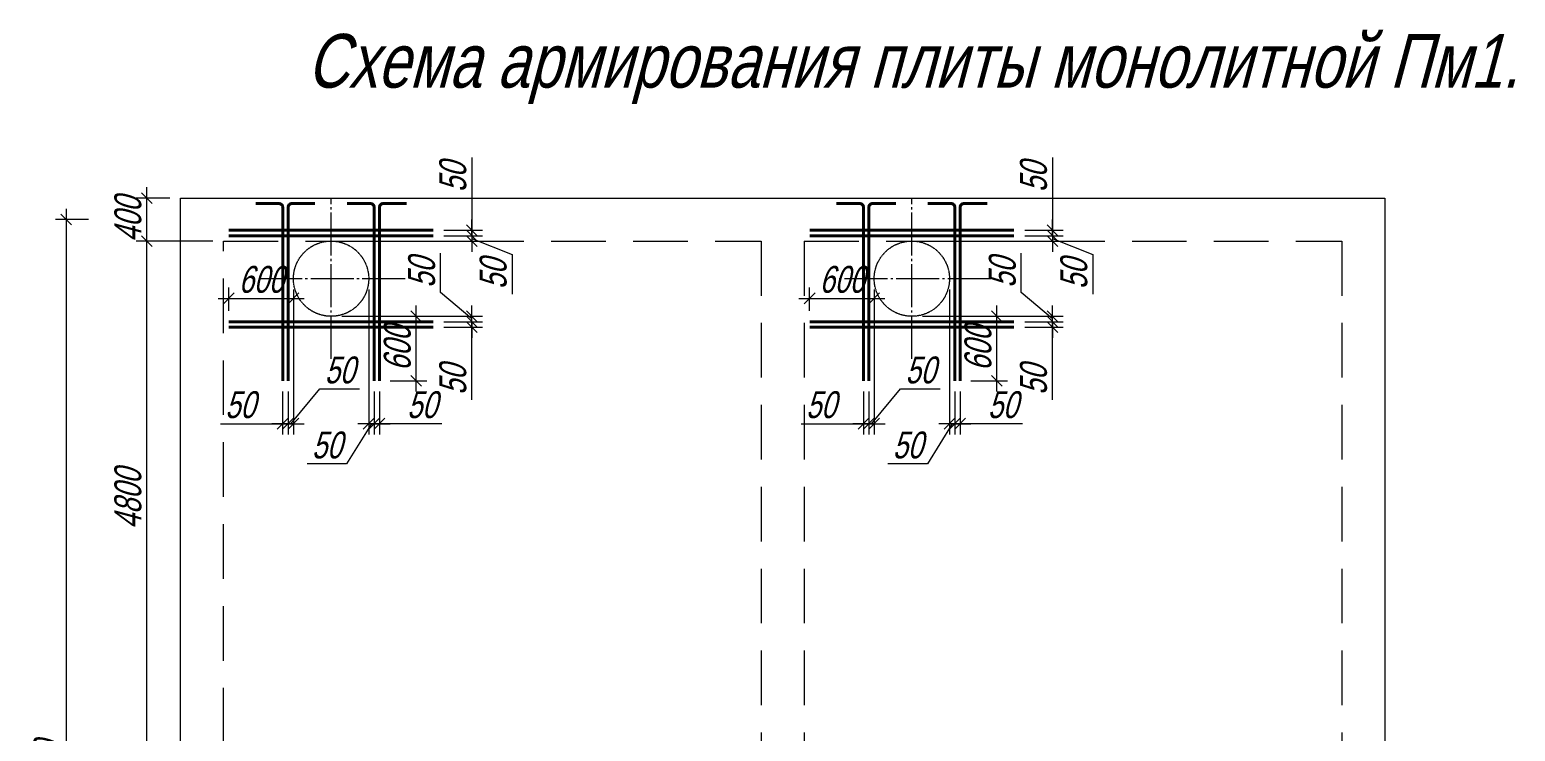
# Model space of a CAD drawing. Header units: millimetres. Extents: x 5929542 to 6152618, y 10240044 to 10382466.
# Drawn here: x 6118153 to 6131968, y 10274187 to 10280714 of the extents above; entities that cross this region are included whole.
import ezdxf

# ---------------------------------------------------------------- set-up
doc = ezdxf.new("R2010")
doc.units = ezdxf.units.MM
doc.header["$PDMODE"] = 35
for name, pattern in [('ACAD_ISO02W100', [15, 12, -3]), ('GOST2.303 5', [24, 20, -1.5, 1, -1.5]), ('осевая', [50.8, 31.75, -6.35, 6.35, -6.35]), ('штриховая', [19.05, 12.7, -6.35])]:
    doc.linetypes.add(name, pattern=pattern)
doc.layers.get('Defpoints').update_dxf_attribs({"color": 253})
for name, color, linetype, lineweight in [('арматура', 7, 'Continuous', 40), ('Оси', 6, 'осевая', 9), ('Построения', 7, 'Continuous', 13), ('Размеры', 172, 'Continuous', 13), ('Текст', 134, 'Continuous', 13)]:
    doc.layers.add(name, color=color, linetype=linetype, lineweight=lineweight)
doc.styles.add('GOST 2.304', font='mipgost.ttf', dxfattribs={"width": 0.75, "oblique": 15})
doc.dimstyles.new('SPDS', dxfattribs={"dimtxt": 2.5, "dimasz": 1, "dimexe": 1, "dimexo": 1, "dimgap": 0.5, "dimtad": 1, "dimdec": 0, "dimrnd": 0.001, "dimtxsty": 'GOST 2.304', "dimblk": 'OBLIQUE', "dimcen": 2.5, "dimdle": 1, "dimclrd": 256, "dimclre": 256, "dimclrt": 256, "dimadec": 0, "dimazin": 2, "dimtfac": 0.75, "dimtdec": 0, "dimtmove": 1, "dimatfit": 3, "dimfxl": 1, "dimtolj": 1, "dimlwd": -1, "dimlwe": -1, "dimarcsym": 0})

# ---------------------------------------------------------------- blocks, each defined once
blk = doc.blocks.new('_Oblique')
at = {"color": 0, "linetype": 'ByBlock', "lineweight": -2}
blk.add_line((-0.5, -0.5), (0.5, 0.5), dxfattribs=at)
blk = doc.blocks.new('*D299')
at = {"layer": 'Defpoints', "color": 0, "ltscale": 100, "transparency": 16777216}
for p in [(6118799, 10278948), (6118492, 10268548), (6118799, 10268548)]:
    blk.add_point(p, dxfattribs=at)
at = {"layer": 'Размеры', "ltscale": 100, "transparency": 16777216}
for p, q in [((6118492, 10279048), (6118492, 10268448)), ((6118699, 10278948), (6118392, 10278948)), ((6118699, 10268548), (6118392, 10268548))]:
    blk.add_line(p, q, dxfattribs=at)
at = {"layer": 'Размеры', "ltscale": 100, "transparency": 16777216, "xscale": 100, "yscale": 100, "zscale": 100}
for p, rotation in [((6118492, 10278948), 90), ((6118492, 10268548), 270)]:
    blk.add_blockref('_Oblique', p, dxfattribs=dict(at, rotation=rotation))
at = {"layer": 'Размеры', "ltscale": 100, "transparency": 16777216, "insert": (6118317, 10273748), "char_height": 250, "attachment_point": 5, "rotation": 90, "style": 'GOST 2.304'}
blk.add_mtext('\\A1;10400', dxfattribs=at)
blk = doc.blocks.new('*D318')
at = {"layer": 'Defpoints', "color": 0, "ltscale": 100, "transparency": 16777216}
for p in [(6121905, 10278848), (6121905, 10278798), (6122264, 10278798)]:
    blk.add_point(p, dxfattribs=at)
at = {"layer": 'Размеры', "ltscale": 100, "transparency": 16777216}
for p, q in [((6122264, 10279525), (6122264, 10278848)), ((6122005, 10278848), (6122364, 10278848)), ((6122264, 10278848), (6122264, 10278948)), ((6122264, 10278848), (6122264, 10278798)), ((6122264, 10278848), (6122264, 10278798)), ((6122005, 10278798), (6122364, 10278798)), ((6122264, 10278798), (6122264, 10278698))]:
    blk.add_line(p, q, dxfattribs=at)
at = {"layer": 'Размеры', "ltscale": 100, "transparency": 16777216, "xscale": 100, "yscale": 100, "zscale": 100}
for p, rotation in [((6122264, 10278848), 270), ((6122264, 10278798), 90)]:
    blk.add_blockref('_Oblique', p, dxfattribs=dict(at, rotation=rotation))
at = {"layer": 'Размеры', "ltscale": 100, "transparency": 16777216, "insert": (6122089, 10279341), "char_height": 250, "attachment_point": 5, "rotation": 90, "style": 'GOST 2.304'}
blk.add_mtext('\\A1;50', dxfattribs=at)
blk = doc.blocks.new('*D319')
at = {"layer": 'Defpoints', "color": 0, "ltscale": 100, "transparency": 16777216}
for p in [(6120955, 10278748), (6121905, 10278798), (6122264, 10278748)]:
    blk.add_point(p, dxfattribs=at)
at = {"layer": 'Размеры', "ltscale": 100, "transparency": 16777216}
for p, q in [((6122264, 10278798), (6122264, 10278898)), ((6121055, 10278748), (6122364, 10278748)), ((6122005, 10278798), (6122364, 10278798)), ((6122264, 10278798), (6122264, 10278748)), ((6122264, 10278798), (6122264, 10278748)), ((6122264, 10278773), (6122639, 10278623)), ((6122264, 10278748), (6122264, 10278648)), ((6122639, 10278623), (6122639, 10278255))]:
    blk.add_line(p, q, dxfattribs=at)
at = {"layer": 'Размеры', "ltscale": 100, "transparency": 16777216, "xscale": 100, "yscale": 100, "zscale": 100}
for p, rotation in [((6122264, 10278798), 270), ((6122264, 10278748), 90)]:
    blk.add_blockref('_Oblique', p, dxfattribs=dict(at, rotation=rotation))
at = {"layer": 'Размеры', "ltscale": 100, "transparency": 16777216, "insert": (6122464, 10278439), "char_height": 250, "attachment_point": 5, "rotation": 90, "style": 'GOST 2.304'}
blk.add_mtext('\\A1;50', dxfattribs=at)
blk = doc.blocks.new('*D321')
at = {"layer": 'Defpoints', "color": 0, "ltscale": 100, "transparency": 16777216}
for p in [(6121905, 10277998), (6122264, 10277998), (6121905, 10277948)]:
    blk.add_point(p, dxfattribs=at)
at = {"layer": 'Размеры', "ltscale": 100, "transparency": 16777216}
for p, q in [((6122005, 10277998), (6122364, 10277998)), ((6122264, 10277998), (6122264, 10278098)), ((6122264, 10277948), (6122264, 10277998)), ((6122264, 10277948), (6122264, 10277998)), ((6122005, 10277948), (6122364, 10277948)), ((6122264, 10277948), (6122264, 10277848)), ((6122264, 10277271), (6122264, 10277948))]:
    blk.add_line(p, q, dxfattribs=at)
at = {"layer": 'Размеры', "ltscale": 100, "transparency": 16777216, "xscale": 100, "yscale": 100, "zscale": 100}
for p, rotation in [((6122264, 10277998), 270), ((6122264, 10277948), 90)]:
    blk.add_blockref('_Oblique', p, dxfattribs=dict(at, rotation=rotation))
at = {"layer": 'Размеры', "ltscale": 100, "transparency": 16777216, "insert": (6122089, 10277455), "char_height": 250, "attachment_point": 5, "rotation": 90, "style": 'GOST 2.304'}
blk.add_mtext('\\A1;50', dxfattribs=at)
blk = doc.blocks.new('*D320')
at = {"layer": 'Defpoints', "color": 0, "ltscale": 100, "transparency": 16777216}
for p in [(6120955, 10278048), (6121905, 10277998), (6122264, 10278048)]:
    blk.add_point(p, dxfattribs=at)
at = {"layer": 'Размеры', "ltscale": 100, "transparency": 16777216}
for p, q in [((6121974, 10278268), (6121974, 10278636)), ((6122264, 10278023), (6121974, 10278268)), ((6122264, 10278048), (6122264, 10278148)), ((6121055, 10278048), (6122364, 10278048)), ((6122005, 10277998), (6122364, 10277998)), ((6122264, 10277998), (6122264, 10278048)), ((6122264, 10277998), (6122264, 10278048)), ((6122264, 10277998), (6122264, 10277898))]:
    blk.add_line(p, q, dxfattribs=at)
at = {"layer": 'Размеры', "ltscale": 100, "transparency": 16777216, "xscale": 100, "yscale": 100, "zscale": 100}
for p, rotation in [((6122264, 10278048), 270), ((6122264, 10277998), 90)]:
    blk.add_blockref('_Oblique', p, dxfattribs=dict(at, rotation=rotation))
at = {"layer": 'Размеры', "ltscale": 100, "transparency": 16777216, "insert": (6121799, 10278452), "char_height": 250, "attachment_point": 5, "rotation": 90, "style": 'GOST 2.304'}
blk.add_mtext('\\A1;50', dxfattribs=at)
blk = doc.blocks.new('*D322')
at = {"layer": 'Defpoints', "color": 0, "ltscale": 100, "transparency": 16777216}
for p in [(6121355, 10277448), (6121405, 10277448), (6121355, 10277049)]:
    blk.add_point(p, dxfattribs=at)
at = {"layer": 'Размеры', "ltscale": 100, "transparency": 16777216}
for p, q in [((6121355, 10277348), (6121355, 10276949)), ((6121405, 10277348), (6121405, 10276949)), ((6121355, 10277049), (6121255, 10277049)), ((6121405, 10277049), (6121355, 10277049)), ((6121405, 10277049), (6121355, 10277049)), ((6121405, 10277049), (6121505, 10277049)), ((6121985, 10277049), (6121405, 10277049))]:
    blk.add_line(p, q, dxfattribs=at)
at = {"layer": 'Размеры', "ltscale": 100, "transparency": 16777216, "xscale": 100, "yscale": 100, "zscale": 100}
blk.add_blockref('_Oblique', (6121355, 10277049), dxfattribs=at)
at = {"layer": 'Размеры', "ltscale": 100, "transparency": 16777216, "xscale": 100, "yscale": 100, "zscale": 100, "rotation": 180}
blk.add_blockref('_Oblique', (6121405, 10277049), dxfattribs=at)
at = {"layer": 'Размеры', "ltscale": 100, "transparency": 16777216, "insert": (6121801, 10277224), "char_height": 250, "attachment_point": 5, "style": 'GOST 2.304'}
blk.add_mtext('\\A1;50', dxfattribs=at)
blk = doc.blocks.new('*D323')
at = {"layer": 'Defpoints', "color": 0, "ltscale": 100, "transparency": 16777216}
for p in [(6121305, 10278398), (6121355, 10277448), (6121355, 10277049)]:
    blk.add_point(p, dxfattribs=at)
at = {"layer": 'Размеры', "ltscale": 100, "transparency": 16777216}
for p, q in [((6121305, 10278298), (6121305, 10276949)), ((6121355, 10277348), (6121355, 10276949)), ((6121330, 10277049), (6121100, 10276674)), ((6121305, 10277049), (6121205, 10277049)), ((6121305, 10277049), (6121355, 10277049)), ((6121305, 10277049), (6121355, 10277049)), ((6121355, 10277049), (6121455, 10277049)), ((6121100, 10276674), (6120732, 10276674))]:
    blk.add_line(p, q, dxfattribs=at)
at = {"layer": 'Размеры', "ltscale": 100, "transparency": 16777216, "xscale": 100, "yscale": 100, "zscale": 100}
blk.add_blockref('_Oblique', (6121305, 10277049), dxfattribs=at)
at = {"layer": 'Размеры', "ltscale": 100, "transparency": 16777216, "xscale": 100, "yscale": 100, "zscale": 100, "rotation": 180}
blk.add_blockref('_Oblique', (6121355, 10277049), dxfattribs=at)
at = {"layer": 'Размеры', "ltscale": 100, "transparency": 16777216, "insert": (6120916, 10276849), "char_height": 250, "attachment_point": 5, "style": 'GOST 2.304'}
blk.add_mtext('\\A1;50', dxfattribs=at)
blk = doc.blocks.new('*D324')
at = {"layer": 'Defpoints', "color": 0, "ltscale": 100, "transparency": 16777216}
for p in [(6120505, 10277448), (6120555, 10277448), (6120555, 10277049)]:
    blk.add_point(p, dxfattribs=at)
at = {"layer": 'Размеры', "ltscale": 100, "transparency": 16777216}
for p, q in [((6120505, 10277348), (6120505, 10276949)), ((6120555, 10277348), (6120555, 10276949)), ((6119926, 10277049), (6120505, 10277049)), ((6120505, 10277049), (6120405, 10277049)), ((6120505, 10277049), (6120555, 10277049)), ((6120505, 10277049), (6120555, 10277049)), ((6120555, 10277049), (6120655, 10277049))]:
    blk.add_line(p, q, dxfattribs=at)
at = {"layer": 'Размеры', "ltscale": 100, "transparency": 16777216, "xscale": 100, "yscale": 100, "zscale": 100}
for p, rotation in [((6120505, 10277049), 359.9999999986543), ((6120555, 10277049), 179.9999999986543)]:
    blk.add_blockref('_Oblique', p, dxfattribs=dict(at, rotation=rotation))
at = {"layer": 'Размеры', "ltscale": 100, "transparency": 16777216, "insert": (6120110, 10277224), "char_height": 250, "attachment_point": 5, "rotation": 360, "style": 'GOST 2.304'}
blk.add_mtext('\\A1;50', dxfattribs=at)
blk = doc.blocks.new('*D325')
at = {"layer": 'Defpoints', "color": 0, "ltscale": 100, "transparency": 16777216}
for p in [(6120606, 10278398), (6120555, 10277448), (6120555, 10277049)]:
    blk.add_point(p, dxfattribs=at)
at = {"layer": 'Размеры', "ltscale": 100, "transparency": 16777216}
for p, q in [((6120606, 10278298), (6120606, 10276949)), ((6120555, 10277348), (6120555, 10276949)), ((6120581, 10277049), (6120851, 10277372)), ((6120851, 10277372), (6121219, 10277372)), ((6120555, 10277049), (6120455, 10277049)), ((6120606, 10277049), (6120555, 10277049)), ((6120606, 10277049), (6120555, 10277049)), ((6120606, 10277049), (6120706, 10277049))]:
    blk.add_line(p, q, dxfattribs=at)
at = {"layer": 'Размеры', "ltscale": 100, "transparency": 16777216, "xscale": 100, "yscale": 100, "zscale": 100}
for p, rotation in [((6120555, 10277049), 359.9999999986543), ((6120606, 10277049), 179.9999999986543)]:
    blk.add_blockref('_Oblique', p, dxfattribs=dict(at, rotation=rotation))
at = {"layer": 'Размеры', "ltscale": 100, "transparency": 16777216, "insert": (6121035, 10277547), "char_height": 250, "attachment_point": 5, "rotation": 360, "style": 'GOST 2.304'}
blk.add_mtext('\\A1;50', dxfattribs=at)
blk = doc.blocks.new('*D333')
at = {"layer": 'Defpoints', "color": 0, "ltscale": 100, "transparency": 16777216}
for p in [(6127306, 10278848), (6127306, 10278798), (6127664, 10278798)]:
    blk.add_point(p, dxfattribs=at)
at = {"layer": 'Размеры', "ltscale": 100, "transparency": 16777216}
for p, q in [((6127664, 10279525), (6127664, 10278848)), ((6127406, 10278848), (6127764, 10278848)), ((6127664, 10278848), (6127664, 10278948)), ((6127664, 10278848), (6127664, 10278798)), ((6127664, 10278848), (6127664, 10278798)), ((6127406, 10278798), (6127764, 10278798)), ((6127664, 10278798), (6127664, 10278698))]:
    blk.add_line(p, q, dxfattribs=at)
at = {"layer": 'Размеры', "ltscale": 100, "transparency": 16777216, "xscale": 100, "yscale": 100, "zscale": 100}
for p, rotation in [((6127664, 10278848), 270), ((6127664, 10278798), 90)]:
    blk.add_blockref('_Oblique', p, dxfattribs=dict(at, rotation=rotation))
at = {"layer": 'Размеры', "ltscale": 100, "transparency": 16777216, "insert": (6127489, 10279341), "char_height": 250, "attachment_point": 5, "rotation": 90, "style": 'GOST 2.304'}
blk.add_mtext('\\A1;50', dxfattribs=at)
blk = doc.blocks.new('*D330')
at = {"layer": 'Defpoints', "color": 0, "ltscale": 100, "transparency": 16777216}
for p in [(6126356, 10278748), (6127306, 10278798), (6127664, 10278748)]:
    blk.add_point(p, dxfattribs=at)
at = {"layer": 'Размеры', "ltscale": 100, "transparency": 16777216}
for p, q in [((6127664, 10278798), (6127664, 10278898)), ((6126456, 10278748), (6127764, 10278748)), ((6127406, 10278798), (6127764, 10278798)), ((6127664, 10278798), (6127664, 10278748)), ((6127664, 10278798), (6127664, 10278748)), ((6127664, 10278773), (6128039, 10278623)), ((6127664, 10278748), (6127664, 10278648)), ((6128039, 10278623), (6128039, 10278255))]:
    blk.add_line(p, q, dxfattribs=at)
at = {"layer": 'Размеры', "ltscale": 100, "transparency": 16777216, "xscale": 100, "yscale": 100, "zscale": 100}
for p, rotation in [((6127664, 10278798), 270), ((6127664, 10278748), 90)]:
    blk.add_blockref('_Oblique', p, dxfattribs=dict(at, rotation=rotation))
at = {"layer": 'Размеры', "ltscale": 100, "transparency": 16777216, "insert": (6127864, 10278439), "char_height": 250, "attachment_point": 5, "rotation": 90, "style": 'GOST 2.304'}
blk.add_mtext('\\A1;50', dxfattribs=at)
blk = doc.blocks.new('*D326')
at = {"layer": 'Defpoints', "color": 0, "ltscale": 100, "transparency": 16777216}
for p in [(6127306, 10277998), (6127664, 10277998), (6127306, 10277948)]:
    blk.add_point(p, dxfattribs=at)
at = {"layer": 'Размеры', "ltscale": 100, "transparency": 16777216}
for p, q in [((6127406, 10277998), (6127764, 10277998)), ((6127664, 10277998), (6127664, 10278098)), ((6127664, 10277948), (6127664, 10277998)), ((6127664, 10277948), (6127664, 10277998)), ((6127406, 10277948), (6127764, 10277948)), ((6127664, 10277948), (6127664, 10277848)), ((6127664, 10277271), (6127664, 10277948))]:
    blk.add_line(p, q, dxfattribs=at)
at = {"layer": 'Размеры', "ltscale": 100, "transparency": 16777216, "xscale": 100, "yscale": 100, "zscale": 100}
for p, rotation in [((6127664, 10277998), 270), ((6127664, 10277948), 90)]:
    blk.add_blockref('_Oblique', p, dxfattribs=dict(at, rotation=rotation))
at = {"layer": 'Размеры', "ltscale": 100, "transparency": 16777216, "insert": (6127489, 10277455), "char_height": 250, "attachment_point": 5, "rotation": 90, "style": 'GOST 2.304'}
blk.add_mtext('\\A1;50', dxfattribs=at)
blk = doc.blocks.new('*D327')
at = {"layer": 'Defpoints', "color": 0, "ltscale": 100, "transparency": 16777216}
for p in [(6126356, 10278048), (6127306, 10277998), (6127664, 10278048)]:
    blk.add_point(p, dxfattribs=at)
at = {"layer": 'Размеры', "ltscale": 100, "transparency": 16777216}
for p, q in [((6127374, 10278268), (6127374, 10278636)), ((6127664, 10278023), (6127374, 10278268)), ((6127664, 10278048), (6127664, 10278148)), ((6126456, 10278048), (6127764, 10278048)), ((6127406, 10277998), (6127764, 10277998)), ((6127664, 10277998), (6127664, 10278048)), ((6127664, 10277998), (6127664, 10278048)), ((6127664, 10277998), (6127664, 10277898))]:
    blk.add_line(p, q, dxfattribs=at)
at = {"layer": 'Размеры', "ltscale": 100, "transparency": 16777216, "xscale": 100, "yscale": 100, "zscale": 100}
for p, rotation in [((6127664, 10278048), 270), ((6127664, 10277998), 90)]:
    blk.add_blockref('_Oblique', p, dxfattribs=dict(at, rotation=rotation))
at = {"layer": 'Размеры', "ltscale": 100, "transparency": 16777216, "insert": (6127199, 10278452), "char_height": 250, "attachment_point": 5, "rotation": 90, "style": 'GOST 2.304'}
blk.add_mtext('\\A1;50', dxfattribs=at)
blk = doc.blocks.new('*D331')
at = {"layer": 'Defpoints', "color": 0, "ltscale": 100, "transparency": 16777216}
for p in [(6126756, 10277448), (6126806, 10277448), (6126756, 10277049)]:
    blk.add_point(p, dxfattribs=at)
at = {"layer": 'Размеры', "ltscale": 100, "transparency": 16777216}
for p, q in [((6126756, 10277348), (6126756, 10276949)), ((6126806, 10277348), (6126806, 10276949)), ((6126756, 10277049), (6126656, 10277049)), ((6126806, 10277049), (6126756, 10277049)), ((6126806, 10277049), (6126756, 10277049)), ((6126806, 10277049), (6126906, 10277049)), ((6127386, 10277049), (6126806, 10277049))]:
    blk.add_line(p, q, dxfattribs=at)
at = {"layer": 'Размеры', "ltscale": 100, "transparency": 16777216, "xscale": 100, "yscale": 100, "zscale": 100}
blk.add_blockref('_Oblique', (6126756, 10277049), dxfattribs=at)
at = {"layer": 'Размеры', "ltscale": 100, "transparency": 16777216, "xscale": 100, "yscale": 100, "zscale": 100, "rotation": 180}
blk.add_blockref('_Oblique', (6126806, 10277049), dxfattribs=at)
at = {"layer": 'Размеры', "ltscale": 100, "transparency": 16777216, "insert": (6127202, 10277224), "char_height": 250, "attachment_point": 5, "style": 'GOST 2.304'}
blk.add_mtext('\\A1;50', dxfattribs=at)
blk = doc.blocks.new('*D332')
at = {"layer": 'Defpoints', "color": 0, "ltscale": 100, "transparency": 16777216}
for p in [(6126706, 10278398), (6126756, 10277448), (6126756, 10277049)]:
    blk.add_point(p, dxfattribs=at)
at = {"layer": 'Размеры', "ltscale": 100, "transparency": 16777216}
for p, q in [((6126706, 10278298), (6126706, 10276949)), ((6126756, 10277348), (6126756, 10276949)), ((6126731, 10277049), (6126501, 10276674)), ((6126706, 10277049), (6126606, 10277049)), ((6126706, 10277049), (6126756, 10277049)), ((6126706, 10277049), (6126756, 10277049)), ((6126756, 10277049), (6126856, 10277049)), ((6126501, 10276674), (6126133, 10276674))]:
    blk.add_line(p, q, dxfattribs=at)
at = {"layer": 'Размеры', "ltscale": 100, "transparency": 16777216, "xscale": 100, "yscale": 100, "zscale": 100}
blk.add_blockref('_Oblique', (6126706, 10277049), dxfattribs=at)
at = {"layer": 'Размеры', "ltscale": 100, "transparency": 16777216, "xscale": 100, "yscale": 100, "zscale": 100, "rotation": 180}
blk.add_blockref('_Oblique', (6126756, 10277049), dxfattribs=at)
at = {"layer": 'Размеры', "ltscale": 100, "transparency": 16777216, "insert": (6126317, 10276849), "char_height": 250, "attachment_point": 5, "style": 'GOST 2.304'}
blk.add_mtext('\\A1;50', dxfattribs=at)
blk = doc.blocks.new('*D328')
at = {"layer": 'Defpoints', "color": 0, "ltscale": 100, "transparency": 16777216}
for p in [(6125906, 10277448), (6125956, 10277448), (6125956, 10277049)]:
    blk.add_point(p, dxfattribs=at)
at = {"layer": 'Размеры', "ltscale": 100, "transparency": 16777216}
for p, q in [((6125906, 10277348), (6125906, 10276949)), ((6125956, 10277348), (6125956, 10276949)), ((6125327, 10277049), (6125906, 10277049)), ((6125906, 10277049), (6125806, 10277049)), ((6125906, 10277049), (6125956, 10277049)), ((6125906, 10277049), (6125956, 10277049)), ((6125956, 10277049), (6126056, 10277049))]:
    blk.add_line(p, q, dxfattribs=at)
at = {"layer": 'Размеры', "ltscale": 100, "transparency": 16777216, "xscale": 100, "yscale": 100, "zscale": 100}
for p, rotation in [((6125906, 10277049), 359.9999999986543), ((6125956, 10277049), 179.9999999986543)]:
    blk.add_blockref('_Oblique', p, dxfattribs=dict(at, rotation=rotation))
at = {"layer": 'Размеры', "ltscale": 100, "transparency": 16777216, "insert": (6125511, 10277224), "char_height": 250, "attachment_point": 5, "rotation": 360, "style": 'GOST 2.304'}
blk.add_mtext('\\A1;50', dxfattribs=at)
blk = doc.blocks.new('*D329')
at = {"layer": 'Defpoints', "color": 0, "ltscale": 100, "transparency": 16777216}
for p in [(6126007, 10278398), (6125956, 10277448), (6125956, 10277049)]:
    blk.add_point(p, dxfattribs=at)
at = {"layer": 'Размеры', "ltscale": 100, "transparency": 16777216}
for p, q in [((6126007, 10278298), (6126007, 10276949)), ((6125956, 10277348), (6125956, 10276949)), ((6125981, 10277049), (6126252, 10277372)), ((6126252, 10277372), (6126620, 10277372)), ((6125956, 10277049), (6125856, 10277049)), ((6126007, 10277049), (6125956, 10277049)), ((6126007, 10277049), (6125956, 10277049)), ((6126007, 10277049), (6126107, 10277049))]:
    blk.add_line(p, q, dxfattribs=at)
at = {"layer": 'Размеры', "ltscale": 100, "transparency": 16777216, "xscale": 100, "yscale": 100, "zscale": 100}
for p, rotation in [((6125956, 10277049), 359.9999999986543), ((6126007, 10277049), 179.9999999986543)]:
    blk.add_blockref('_Oblique', p, dxfattribs=dict(at, rotation=rotation))
at = {"layer": 'Размеры', "ltscale": 100, "transparency": 16777216, "insert": (6126436, 10277547), "char_height": 250, "attachment_point": 5, "rotation": 360, "style": 'GOST 2.304'}
blk.add_mtext('\\A1;50', dxfattribs=at)
blk = doc.blocks.new('*D379')
at = {"layer": 'Defpoints', "color": 0, "ltscale": 100, "transparency": 16777216}
for p in [(6121623, 10278048), (6121747, 10278048), (6121405, 10277448)]:
    blk.add_point(p, dxfattribs=at)
at = {"layer": 'Размеры', "ltscale": 100, "transparency": 16777216}
for p, q in [((6121747, 10277348), (6121747, 10278148)), ((6121723, 10278048), (6121847, 10278048)), ((6121505, 10277448), (6121847, 10277448))]:
    blk.add_line(p, q, dxfattribs=at)
at = {"layer": 'Размеры', "ltscale": 100, "transparency": 16777216, "xscale": 100, "yscale": 100, "zscale": 100}
for p, rotation in [((6121747, 10278048), 90), ((6121747, 10277448), 270)]:
    blk.add_blockref('_Oblique', p, dxfattribs=dict(at, rotation=rotation))
at = {"layer": 'Размеры', "ltscale": 100, "transparency": 16777216, "insert": (6121572, 10277748), "char_height": 250, "attachment_point": 5, "rotation": 90, "style": 'GOST 2.304'}
blk.add_mtext('\\A1;600', dxfattribs=at)
blk = doc.blocks.new('*D380')
at = {"layer": 'Defpoints', "color": 0, "ltscale": 100, "transparency": 16777216}
for p in [(6120605, 10278398), (6120605, 10278215), (6120005, 10277998)]:
    blk.add_point(p, dxfattribs=at)
at = {"layer": 'Размеры', "ltscale": 100, "transparency": 16777216}
for p, q in [((6120005, 10278098), (6120005, 10278315)), ((6120605, 10278298), (6120605, 10278115)), ((6119905, 10278215), (6120705, 10278215))]:
    blk.add_line(p, q, dxfattribs=at)
at = {"layer": 'Размеры', "ltscale": 100, "transparency": 16777216, "xscale": 100, "yscale": 100, "zscale": 100, "rotation": 180}
blk.add_blockref('_Oblique', (6120005, 10278215), dxfattribs=at)
at = {"layer": 'Размеры', "ltscale": 100, "transparency": 16777216, "xscale": 100, "yscale": 100, "zscale": 100}
blk.add_blockref('_Oblique', (6120605, 10278215), dxfattribs=at)
at = {"layer": 'Размеры', "ltscale": 100, "transparency": 16777216, "insert": (6120305, 10278390), "char_height": 250, "attachment_point": 5, "style": 'GOST 2.304'}
blk.add_mtext('\\A1;600', dxfattribs=at)
blk = doc.blocks.new('*D381')
at = {"layer": 'Defpoints', "color": 0, "ltscale": 100, "transparency": 16777216}
for p in [(6127023, 10278048), (6127147, 10278048), (6126806, 10277448)]:
    blk.add_point(p, dxfattribs=at)
at = {"layer": 'Размеры', "ltscale": 100, "transparency": 16777216}
for p, q in [((6127147, 10277348), (6127147, 10278148)), ((6127123, 10278048), (6127247, 10278048)), ((6126906, 10277448), (6127247, 10277448))]:
    blk.add_line(p, q, dxfattribs=at)
at = {"layer": 'Размеры', "ltscale": 100, "transparency": 16777216, "xscale": 100, "yscale": 100, "zscale": 100}
for p, rotation in [((6127147, 10278048), 90), ((6127147, 10277448), 270)]:
    blk.add_blockref('_Oblique', p, dxfattribs=dict(at, rotation=rotation))
at = {"layer": 'Размеры', "ltscale": 100, "transparency": 16777216, "insert": (6126972, 10277748), "char_height": 250, "attachment_point": 5, "rotation": 90, "style": 'GOST 2.304'}
blk.add_mtext('\\A1;600', dxfattribs=at)
blk = doc.blocks.new('*D382')
at = {"layer": 'Defpoints', "color": 0, "ltscale": 100, "transparency": 16777216}
for p in [(6126006, 10278398), (6126006, 10278215), (6125406, 10277998)]:
    blk.add_point(p, dxfattribs=at)
at = {"layer": 'Размеры', "ltscale": 100, "transparency": 16777216}
for p, q in [((6125406, 10278098), (6125406, 10278315)), ((6126006, 10278298), (6126006, 10278115)), ((6125306, 10278215), (6126106, 10278215))]:
    blk.add_line(p, q, dxfattribs=at)
at = {"layer": 'Размеры', "ltscale": 100, "transparency": 16777216, "xscale": 100, "yscale": 100, "zscale": 100, "rotation": 180}
blk.add_blockref('_Oblique', (6125406, 10278215), dxfattribs=at)
at = {"layer": 'Размеры', "ltscale": 100, "transparency": 16777216, "xscale": 100, "yscale": 100, "zscale": 100}
blk.add_blockref('_Oblique', (6126006, 10278215), dxfattribs=at)
at = {"layer": 'Размеры', "ltscale": 100, "transparency": 16777216, "insert": (6125706, 10278390), "char_height": 250, "attachment_point": 5, "style": 'GOST 2.304'}
blk.add_mtext('\\A1;600', dxfattribs=at)
blk = doc.blocks.new('*D384')
at = {"layer": 'Defpoints', "color": 0, "ltscale": 100, "transparency": 16777216}
for p in [(6119242, 10278748), (6119955, 10278748), (6119395, 10273948)]:
    blk.add_point(p, dxfattribs=at)
at = {"layer": 'Размеры', "ltscale": 100, "transparency": 16777216}
for p, q in [((6119242, 10273848), (6119242, 10278848)), ((6119855, 10278748), (6119142, 10278748)), ((6119295, 10273948), (6119142, 10273948))]:
    blk.add_line(p, q, dxfattribs=at)
at = {"layer": 'Размеры', "ltscale": 100, "transparency": 16777216, "xscale": 100, "yscale": 100, "zscale": 100}
for p, rotation in [((6119242, 10278748), 90), ((6119242, 10273948), 270)]:
    blk.add_blockref('_Oblique', p, dxfattribs=dict(at, rotation=rotation))
at = {"layer": 'Размеры', "ltscale": 100, "transparency": 16777216, "insert": (6119067, 10276348), "char_height": 250, "attachment_point": 5, "rotation": 90, "style": 'GOST 2.304'}
blk.add_mtext('\\A1;4800', dxfattribs=at)
blk = doc.blocks.new('*D385')
at = {"layer": 'Defpoints', "color": 0, "ltscale": 100, "transparency": 16777216}
for p in [(6119242, 10279148), (6119555, 10279148), (6119444, 10278748)]:
    blk.add_point(p, dxfattribs=at)
at = {"layer": 'Размеры', "ltscale": 100, "transparency": 16777216}
for p, q in [((6119242, 10278648), (6119242, 10279248)), ((6119455, 10279148), (6119142, 10279148)), ((6119344, 10278748), (6119142, 10278748))]:
    blk.add_line(p, q, dxfattribs=at)
at = {"layer": 'Размеры', "ltscale": 100, "transparency": 16777216, "xscale": 100, "yscale": 100, "zscale": 100}
for p, rotation in [((6119242, 10279148), 90), ((6119242, 10278748), 270)]:
    blk.add_blockref('_Oblique', p, dxfattribs=dict(at, rotation=rotation))
at = {"layer": 'Размеры', "ltscale": 100, "transparency": 16777216, "insert": (6119067, 10278948), "char_height": 250, "attachment_point": 5, "rotation": 90, "style": 'GOST 2.304'}
blk.add_mtext('\\A1;400', dxfattribs=at)

msp = doc.modelspace()

# ---------------------------------------------------------------- linework, layer by layer
at = {"layer": 'арматура', "ltscale": 100}
for p, q in [((6121905.48831, 10278847.94097), (6120005.48831, 10278847.94097)), ((6127306.19192, 10278847.94097), (6125406.19192, 10278847.94097)), ((6121905.48831, 10278797.94097), (6120005.48831, 10278797.94097)), ((6127306.19192, 10278797.94097), (6125406.19192, 10278797.94097)), ((6121905.48831, 10277997.94097), (6120005.48831, 10277997.94097)), ((6127306.19192, 10277997.94097), (6125406.19192, 10277997.94097)), ((6121905.48831, 10277947.94097), (6120005.48831, 10277947.94097)), ((6127306.19192, 10277947.94097), (6125406.19192, 10277947.94097))]:
    msp.add_line(p, q, dxfattribs=at)
for points in [[(6120505.48831, 10277447.94097), (6120505.48831, 10279061.94097, 0.4142135624), (6120469.48831, 10279097.94097), (6120255.54548, 10279097.94097)], [(6120555.48831, 10277447.94097), (6120555.48831, 10279061.94097, -0.4142135624), (6120591.48831, 10279097.94097), (6120805.43114, 10279097.94097)], [(6121355.48831, 10277447.94097), (6121355.48831, 10279061.94097, 0.4142135624), (6121319.48831, 10279097.94097), (6121105.54548, 10279097.94097)], [(6121405.48831, 10277447.94097), (6121405.48831, 10279061.94097, -0.4142135624), (6121441.48831, 10279097.94097), (6121655.43114, 10279097.94097)], [(6125906.19192, 10277447.94097), (6125906.19192, 10279061.94097, 0.4142135624), (6125870.19192, 10279097.94097), (6125656.24909, 10279097.94097)], [(6125956.19192, 10277447.94097), (6125956.19192, 10279061.94097, -0.4142135624), (6125992.19192, 10279097.94097), (6126206.13475, 10279097.94097)], [(6126756.19192, 10277447.94097), (6126756.19192, 10279061.94097, 0.4142135624), (6126720.19192, 10279097.94097), (6126506.24909, 10279097.94097)], [(6126806.19192, 10277447.94097), (6126806.19192, 10279061.94097, -0.4142135624), (6126842.19192, 10279097.94097), (6127056.13475, 10279097.94097)]]:
    msp.add_lwpolyline(points, format="xyb", dxfattribs=at)
at = {"layer": 'Оси', "linetype": 'GOST2.303 5', "ltscale": 20}
for p, q in [((6120955.48831, 10277652.21878, -45.55818), (6120955.48831, 10279143.66317, 45.55818)), ((6126356.19192, 10277652.21878, -45.55818), (6126356.19192, 10279143.66317, 45.55818)), ((6121645.7277, 10278397.94097), (6120265.24891, 10278397.94097)), ((6127090.87471, 10278397.94097), (6125621.50913, 10278397.94097))]:
    msp.add_line(p, q, dxfattribs=at)
at = {"layer": 'Построения', "linetype": 'штриховая', "ltscale": 40}
for p, q in [((6124955.84011, 10278747.94097), (6124956.19192, 10268747.94097)), ((6125355.84011, 10278747.94097), (6125356.19192, 10268747.94097))]:
    msp.add_line(p, q, dxfattribs=at)
at = {"layer": 'Построения', "ltscale": 100}
msp.add_lwpolyline([(6119555.48831, 10279147.94097), (6130756.19192, 10279147.94097), (6130756.19192, 10268347.94097), (6119555.48831, 10268347.94097)], close=True, dxfattribs=at)
at = {"layer": 'Построения', "linetype": 'штриховая', "ltscale": 40}
for points in [[(6124956.19192, 10268747.94097), (6119955.48831, 10268747.94097), (6119955.48831, 10278747.94097), (6124955.84011, 10278747.94097)], [(6125355.84011, 10278747.94097), (6130356.19192, 10278747.94097), (6130356.19192, 10268747.94097), (6125356.19192, 10268747.94097)]]:
    msp.add_lwpolyline(points, dxfattribs=at)
at = {"layer": 'Построения', "color": 1, "linetype": 'ACAD_ISO02W100', "ltscale": 0.5}
for centre in [(6120955.48831, 10278397.94097), (6126356.19192, 10278397.94097)]:
    msp.add_circle(centre, 350, dxfattribs=at)

# ---------------------------------------------------------------- texts
at = {"layer": 'Текст', "ltscale": 100, "style": 'GOST 2.304', "oblique": 15, "width": 0.8}
msp.add_text('Схема армирования плиты монолитной Пм1.', height=500, dxfattribs=at).set_placement((6120729.37844, 10280175.04863))

# ---------------------------------------------------------------- dimensions: what is measured, and where the dimension line sits
at = {"layer": 'Размеры', "ltscale": 100}
for base, p1, p2, angle, picture, middle in [((6122263.62905, 10278797.94097), (6121905.48831, 10278847.94097), (6121905.48831, 10278797.94097), 90, '*D318', (6122237.33985, 10279341.26559)), ((6127664.33266, 10278797.94097), (6127306.19192, 10278847.94097), (6127306.19192, 10278797.94097), 90, '*D333', (6127638.04346, 10279341.26559)), ((6119241.60735, 10279147.94097), (6119443.6363, 10278747.94097), (6119555.48831, 10279147.94097), 90, '*D385', (6119241.60735, 10278947.94097)), ((6122263.62905, 10278747.94097), (6121905.48831, 10278797.94097), (6120955.48831, 10278747.94097), 90, '*D319', (6122638.62905, 10278572.70325)), ((6127664.33266, 10278747.94097), (6127306.19192, 10278797.94097), (6126356.19192, 10278747.94097), 90, '*D330', (6128039.33266, 10278572.70325)), ((6122263.62905, 10278047.94097), (6121905.48831, 10277997.94097), (6120955.48831, 10278047.94097), 270, '*D320', (6121973.77937, 10278318.17316)), ((6127664.33266, 10278047.94097), (6127306.19192, 10277997.94097), (6126356.19192, 10278047.94097), 270, '*D327', (6127374.48299, 10278318.17316)), ((6120555.48831, 10277048.60772), (6120605.96293, 10278397.94097), (6120555.48831, 10277447.94097), 179.999999999, '*D325', (6120901.34802, 10277372.11236)), ((6125956.19192, 10277048.60772), (6126006.66655, 10278397.94097), (6125956.19192, 10277447.94097), 179.999999999, '*D329', (6126302.05164, 10277372.11236)), ((6122263.62905, 10277997.94097), (6121905.48831, 10277947.94097), (6121905.48831, 10277997.94097), 270, '*D321', (6122237.33985, 10277454.61636)), ((6127664.33266, 10277997.94097), (6127306.19192, 10277947.94097), (6127306.19192, 10277997.94097), 270, '*D326', (6127638.04346, 10277454.61636)), ((6120555.48831, 10277048.60772), (6120505.48831, 10277447.94097), (6120555.48831, 10277447.94097), 179.999999999, '*D324', (6120109.96593, 10276984.37816)), ((6125956.19192, 10277048.60772), (6125906.19192, 10277447.94097), (6125956.19192, 10277447.94097), 179.999999999, '*D328', (6125510.66954, 10276984.37816))]:
    dim = msp.add_linear_dim(base=base, p1=p1, p2=p2, angle=angle, dimstyle='SPDS', override={"dimscale": 100}, dxfattribs=at)
    dim.commit()
    dim.dimension.update_dxf_attribs({"geometry": picture, "text_midpoint": middle, "dimtype": 160})
for base, p1, p2, override, picture, middle in [((6118491.87609, 10268547.94097), (6118799.13644, 10278947.94097), (6118799.13644, 10268547.94097), {"dimscale": 100, "dimlfac": 1, "dimtxsty": 'GOST 2.304', "dimtolj": 1}, '*D299', (6118316.87609, 10273747.94097)), ((6119241.60735, 10278747.94097), (6119395.4828, 10273947.94097), (6119955.48831, 10278747.94097), {"dimscale": 100}, '*D384', (6119066.60735, 10276347.94097)), ((6121746.63294, 10278047.94097), (6121405.48831, 10277447.94097), (6121622.5661, 10278047.94097), {"dimscale": 100}, '*D379', (6121571.63294, 10277747.94097)), ((6127147.33655, 10278047.94097), (6126806.19192, 10277447.94097), (6127023.26971, 10278047.94097), {"dimscale": 100}, '*D381', (6126972.33655, 10277747.94097))]:
    dim = msp.add_linear_dim(base=base, p1=p1, p2=p2, angle=90, dimstyle='SPDS', override=override, dxfattribs=at)
    dim.commit()
    dim.dimension.update_dxf_attribs({"geometry": picture, "text_midpoint": middle})
for base, p1, p2, picture, middle in [((6120605.48831, 10278215.40813), (6120005.48831, 10277997.94097), (6120605.48831, 10278397.94097), '*D380', (6120305.48831, 10278390.40813)), ((6126006.19192, 10278215.40813), (6125406.19192, 10277997.94097), (6126006.19192, 10278397.94097), '*D382', (6125706.19192, 10278390.40813))]:
    dim = msp.add_linear_dim(base=base, p1=p1, p2=p2, dimstyle='SPDS', override={"dimscale": 100}, dxfattribs=at)
    dim.commit()
    dim.dimension.update_dxf_attribs({"geometry": picture, "text_midpoint": middle})
for base, p1, p2, picture, middle in [((6121355.48831, 10277048.60772), (6121305.01368, 10278397.94097), (6121355.48831, 10277447.94097), '*D323', (6121049.84856, 10276673.60772)), ((6126756.19192, 10277048.60772), (6126705.7173, 10278397.94097), (6126756.19192, 10277447.94097), '*D332', (6126450.55218, 10276673.60772)), ((6121355.48831, 10277048.60772), (6121405.48831, 10277447.94097), (6121355.48831, 10277447.94097), '*D322', (6121801.01069, 10276984.37816)), ((6126756.19192, 10277048.60772), (6126806.19192, 10277447.94097), (6126756.19192, 10277447.94097), '*D331', (6127201.7143, 10276984.37816))]:
    dim = msp.add_linear_dim(base=base, p1=p1, p2=p2, dimstyle='SPDS', override={"dimscale": 100}, dxfattribs=at)
    dim.commit()
    dim.dimension.update_dxf_attribs({"geometry": picture, "text_midpoint": middle, "dimtype": 160})

doc.saveas('drawing.dxf')
